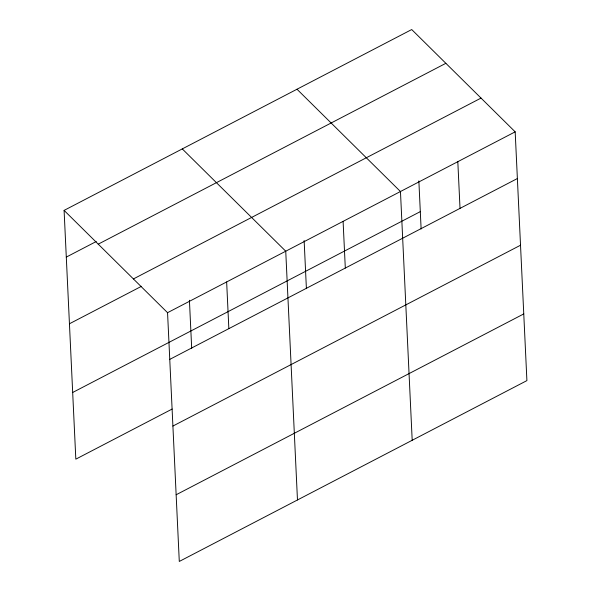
<?xml version="1.0" encoding="UTF-8"?>
<svg xmlns="http://www.w3.org/2000/svg" width="591" height="591" viewBox="0 0 591 591"><rect width="100%" height="100%" fill="white"/><g stroke="black" fill="none" stroke-linecap="round" stroke-linejoin="round"><path stroke-width="0.89" d="M64.094 210.396L411.713 29.55L515.175 131.845L526.906 380.604L179.287 561.45L167.556 312.691L64.094 210.396L75.825 459.155L172.158 409.038M66.295 257.092L96.252 241.512M98.239 244.157L445.858 63.311M133.411 278.937L481.03 98.084M69.442 323.772L141.493 286.295M167.556 312.691L515.175 131.845M72.686 392.476L420.304 211.63M169.757 359.387L517.376 178.541M172.897 426.067L520.523 245.221M176.14 494.77L523.759 313.924M297 89.234L400.462 191.528L412.193 440.28M182.287 148.91L285.741 251.205L297.472 499.964M457.818 161.683L460.02 208.379M418.856 180.89L421.124 228.983M343.098 221.366L345.307 268.063M304.136 240.574L306.404 288.659M226.649 281.951L228.85 328.648M189.423 300.25L191.691 348.343"/></g></svg>
